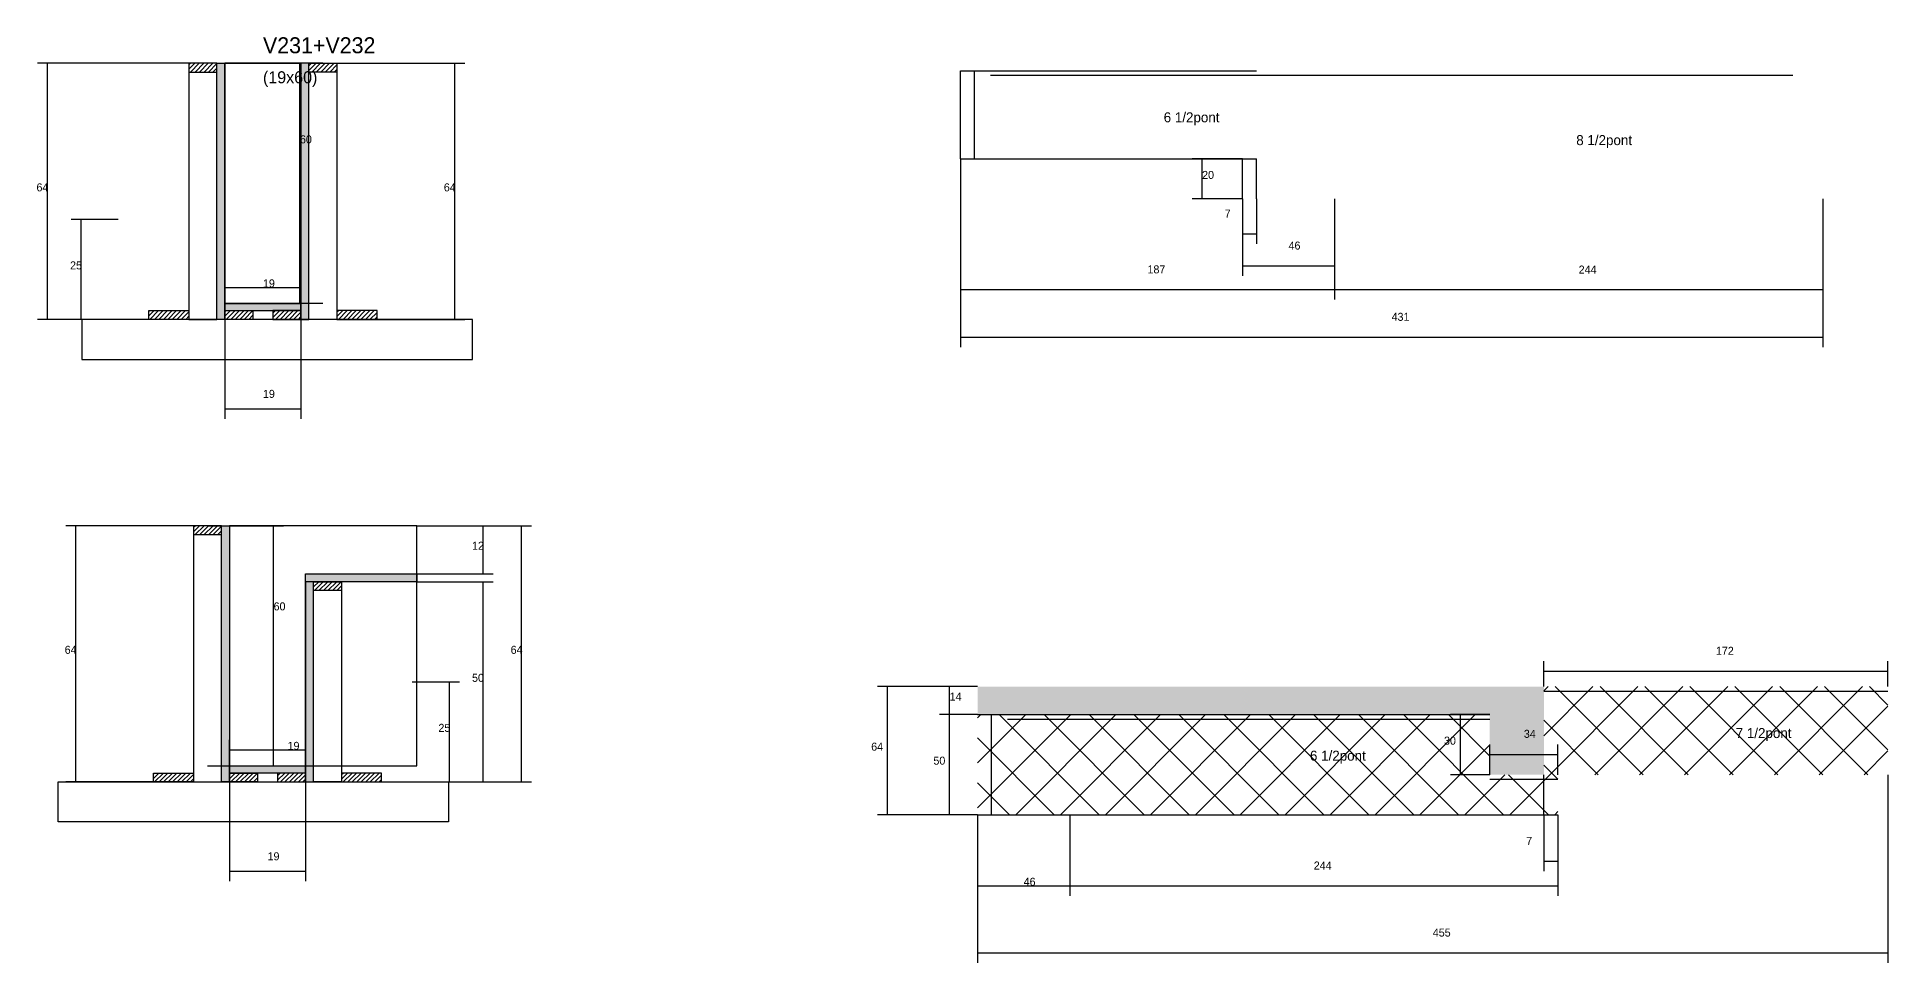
# Model space of a CAD drawing. Header units: metres. Extents: x 3704 to 5466, y 3284 to 4566.
# Drawn here: x 4541 to 5466, y 4103 to 4566 of the extents above; entities that cross this region are included whole.
import ezdxf

# ---------------------------------------------------------------- set-up
doc = ezdxf.new("R2010")
doc.units = ezdxf.units.M
for name, color, linetype in [('CONCRETO', 251, 'Continuous'), ('COTA', 4, 'Continuous'), ('Cota Seção (2x)', 4, 'Continuous'), ('Hachura', 253, 'Continuous'), ('Madeira', 126, 'Continuous'), ('NOMENCLATURA', 7, 'Continuous'), ('Painéis', 200, 'Continuous'), ('REAPROVEITAMENTO', 251, 'Continuous'), ('SARR_2.2x7', 40, 'Continuous'), ('Texto Seção', 7, 'Continuous')]:
    doc.layers.add(name, color=color, linetype=linetype)

msp = doc.modelspace()

# ---------------------------------------------------------------- hatches: boundary and pattern name
at = {"layer": 'COTA'}
h = msp.add_hatch(dxfattribs=at)
h.set_pattern_fill('AR-CONC', scale=0.03)
h.paths.add_polyline_path([(5294.5, 4241.4), (5011.5, 4241.4), (5011.5, 4227.4), (5267.5, 4227.4), (5267.5, 4197.4), (5294.5, 4197.4)])
at = {"layer": 'Hachura'}
h = msp.add_hatch(dxfattribs=at)
h.set_pattern_fill('ANSI31', scale=0.5)
h.paths.add_polyline_path([(4631.3, 4548.5), (4631.3, 4552.9), (4631.3, 4552.9), (4617.3, 4552.9), (4617.3, 4552.9), (4617.3, 4548.5), (4617.3, 4548.5), (4631.3, 4548.5)])
h = msp.add_hatch(color=8, dxfattribs=at)
h.dxf.hatch_style = 1
h.paths.add_polyline_path([(4631.3, 4552.9), (4635.3, 4552.9), (4635.3, 4552.9), (4635.3, 4424.9), (4635.3, 4424.9), (4631.3, 4424.9), (4631.3, 4424.9), (4631.3, 4552.9)])
h = msp.add_hatch(color=8, dxfattribs=at)
h.dxf.hatch_style = 1
h.paths.add_polyline_path([(4677.3, 4552.9), (4673.3, 4552.9), (4673.3, 4552.9), (4673.3, 4424.9), (4673.3, 4424.9), (4677.3, 4424.9), (4677.3, 4424.9), (4677.3, 4552.9)])
h = msp.add_hatch(dxfattribs=at)
h.set_pattern_fill('ANSI31', scale=0.5)
h.paths.add_polyline_path([(4677.3, 4548.5), (4677.3, 4552.9), (4677.3, 4552.9), (4691.3, 4552.9), (4691.3, 4552.9), (4691.3, 4548.5), (4691.3, 4548.5), (4677.3, 4548.5)])
h = msp.add_hatch(color=8, dxfattribs=at)
h.dxf.hatch_style = 1
h.paths.add_polyline_path([(4673.3, 4429.3), (4673.3, 4432.9), (4673.3, 4432.9), (4635.3, 4432.9), (4635.3, 4432.9), (4635.3, 4429.3), (4635.3, 4429.3), (4673.3, 4429.3)])
h = msp.add_hatch(dxfattribs=at)
h.set_pattern_fill('ANSI31', scale=0.5)
h.paths.add_polyline_path([(4597.3, 4424.9), (4597.3, 4429.3), (4597.3, 4429.3), (4617.3, 4429.3), (4617.3, 4429.3), (4617.3, 4424.9), (4617.3, 4424.9), (4597.3, 4424.9)])
h = msp.add_hatch(dxfattribs=at)
h.set_pattern_fill('ANSI31', scale=0.5)
h.paths.add_polyline_path([(4635.3, 4424.9), (4635.3, 4429.3), (4635.3, 4429.3), (4649.3, 4429.3), (4649.3, 4429.3), (4649.3, 4424.9), (4649.3, 4424.9), (4635.3, 4424.9)])
h = msp.add_hatch(dxfattribs=at)
h.set_pattern_fill('ANSI31', scale=0.5)
h.paths.add_polyline_path([(4673.3, 4424.9), (4673.3, 4429.3), (4673.3, 4429.3), (4659.3, 4429.3), (4659.3, 4429.3), (4659.3, 4424.9), (4659.3, 4424.9), (4673.3, 4424.9)])
h = msp.add_hatch(dxfattribs=at)
h.set_pattern_fill('ANSI31', scale=0.5)
h.paths.add_polyline_path([(4711.3, 4424.9), (4711.3, 4429.3), (4711.3, 4429.3), (4691.3, 4429.3), (4691.3, 4429.3), (4691.3, 4424.9), (4691.3, 4424.9), (4711.3, 4424.9)])
h = msp.add_hatch(dxfattribs=at)
h.set_pattern_fill('ANSI31', scale=0.5)
h.paths.add_polyline_path([(4633.6, 4317.4), (4633.6, 4321.8), (4633.6, 4321.8), (4619.6, 4321.8), (4619.6, 4321.8), (4619.6, 4317.4), (4619.6, 4317.4), (4633.6, 4317.4)])
h = msp.add_hatch(color=8, dxfattribs=at)
h.dxf.hatch_style = 1
h.paths.add_polyline_path([(4633.6, 4321.8), (4637.6, 4321.8), (4637.6, 4321.8), (4637.6, 4193.8), (4637.6, 4193.8), (4633.6, 4193.8), (4633.6, 4193.8), (4633.6, 4321.8)])
h = msp.add_hatch(color=8, dxfattribs=at)
h.dxf.hatch_style = 1
h.paths.add_polyline_path([(4675.6, 4293.8), (4675.6, 4297.8), (4675.6, 4297.8), (4731.2, 4297.8), (4731.2, 4297.8), (4731.2, 4293.8), (4731.2, 4293.8), (4675.6, 4293.8)])
h = msp.add_hatch(color=8, dxfattribs=at)
h.dxf.hatch_style = 1
h.paths.add_polyline_path([(4679.6, 4293.8), (4675.6, 4293.8), (4675.6, 4293.8), (4675.6, 4193.8), (4675.6, 4193.8), (4679.6, 4193.8), (4679.6, 4193.8), (4679.6, 4293.8)])
h = msp.add_hatch(dxfattribs=at)
h.set_pattern_fill('ANSI31', scale=0.5)
h.paths.add_polyline_path([(4679.6, 4289.4), (4679.6, 4293.8), (4679.6, 4293.8), (4693.6, 4293.8), (4693.6, 4293.8), (4693.6, 4289.4), (4693.6, 4289.4), (4679.6, 4289.4)])
h = msp.add_hatch(color=8, dxfattribs=at)
h.dxf.hatch_style = 1
h.paths.add_polyline_path([(4637.6, 4198.2), (4637.6, 4201.8), (4637.6, 4201.8), (4675.6, 4201.8), (4675.6, 4201.8), (4675.6, 4198.2), (4675.6, 4198.2), (4637.6, 4198.2)])
h = msp.add_hatch(dxfattribs=at)
h.set_pattern_fill('ANSI31', scale=0.5)
h.paths.add_polyline_path([(4599.6, 4193.8), (4599.6, 4198.2), (4599.6, 4198.2), (4619.6, 4198.2), (4619.6, 4198.2), (4619.6, 4193.8), (4619.6, 4193.8), (4599.6, 4193.8)])
h = msp.add_hatch(dxfattribs=at)
h.set_pattern_fill('ANSI31', scale=0.5)
h.paths.add_polyline_path([(4637.6, 4193.8), (4637.6, 4198.2), (4637.6, 4198.2), (4651.6, 4198.2), (4651.6, 4198.2), (4651.6, 4193.8), (4651.6, 4193.8), (4637.6, 4193.8)])
h = msp.add_hatch(dxfattribs=at)
h.set_pattern_fill('ANSI31', scale=0.5)
h.paths.add_polyline_path([(4675.6, 4193.8), (4675.6, 4198.2), (4675.6, 4198.2), (4661.6, 4198.2), (4661.6, 4198.2), (4661.6, 4193.8), (4661.6, 4193.8), (4675.6, 4193.8)])
h = msp.add_hatch(dxfattribs=at)
h.set_pattern_fill('ANSI31', scale=0.5)
h.paths.add_polyline_path([(4713.6, 4193.8), (4713.6, 4198.2), (4713.6, 4198.2), (4693.6, 4198.2), (4693.6, 4198.2), (4693.6, 4193.8), (4693.6, 4193.8), (4713.6, 4193.8)])
at = {"layer": 'REAPROVEITAMENTO'}
h = msp.add_hatch(dxfattribs=at)
h.set_pattern_fill('ANSI37', scale=5)
h.paths.add_polyline_path([(5466.5, 4241.4), (5294.5, 4241.4), (5294.5, 4241.4), (5294.5, 4197.4), (5294.5, 4197.4), (5466.5, 4197.4), (5466.5, 4197.4), (5466.5, 4241.4)])
h = msp.add_hatch(dxfattribs=at)
h.set_pattern_fill('ANSI37', scale=5)
h.paths.add_polyline_path([(5301.5, 4197.4), (5267.5, 4197.4), (5267.5, 4197.4), (5267.5, 4227.4), (5267.5, 4227.4), (5011.5, 4227.4), (5011.5, 4227.4), (5011.5, 4177.4), (5011.5, 4177.4), (5301.5, 4177.4), (5301.5, 4177.4), (5301.5, 4197.4)])

# ---------------------------------------------------------------- linework, layer by layer
at = {"layer": 'CONCRETO'}
for points in [[(4635.3, 4552.9), (4635.3, 4552.9), (4673.3, 4552.9), (4673.3, 4524.9), (4673.3, 4524.9), (4673.3, 4432.9), (4635.3, 4432.9), (4635.3, 4552.9)], [(4635.3, 4432.9), (4673.3, 4432.9), (4673.3, 4552.9), (4635.3, 4552.9)], [(4731.2, 4297.8), (4731.2, 4321.8), (4637.6, 4321.8), (4637.6, 4293.8), (4637.6, 4293.8), (4637.6, 4201.8), (4675.6, 4201.8), (4675.6, 4297.8)], [(4637.6, 4201.8), (4731.2, 4201.8), (4731.2, 4321.8), (4637.6, 4321.8)]]:
    msp.add_lwpolyline(points, close=True, dxfattribs=at)
at = {"layer": 'COTA'}
for p, q in [((4617.3, 4552.9), (4541.6, 4552.9)), ((4546.6, 4424.9), (4546.6, 4552.9)), ((4691.3, 4552.9), (4755.2, 4552.9)), ((4750.2, 4424.9), (4750.2, 4552.9)), ((5002.9, 4505.1), (5002.9, 4411)), ((5002.9, 4505.1), (5002.9, 4434.8)), ((5143.9, 4485.1), (5143.9, 4462.7)), ((5150.9, 4485.1), (5150.9, 4462.7)), ((5189.9, 4485.1), (5189.9, 4434.8)), ((5189.9, 4485.1), (5189.9, 4434.8)), ((5433.9, 4485.1), (5433.9, 4434.8)), ((5433.9, 4485.1), (5433.9, 4411)), ((4582, 4474.9), (4558.4, 4474.9)), ((4563.4, 4424.9), (4563.4, 4474.9)), ((5143.9, 4467.7), (5150.9, 4467.7)), ((5002.9, 4439.8), (5189.9, 4439.8)), ((5189.9, 4439.8), (5433.9, 4439.8)), ((4601.7, 4424.9), (4541.6, 4424.9)), ((4582, 4424.9), (4558.4, 4424.9)), ((4635.3, 4424.9), (4635.3, 4375.2)), ((4673.3, 4424.9), (4673.3, 4375.2)), ((4706.9, 4424.9), (4755.2, 4424.9)), ((5002.9, 4416), (5433.9, 4416)), ((4635.3, 4380.2), (4673.3, 4380.2)), ((4619.6, 4321.8), (4555.7, 4321.8)), ((4560.7, 4193.8), (4560.7, 4321.8)), ((4731.2, 4321.8), (4788.6, 4321.8)), ((4731.2, 4321.8), (4769.3, 4321.8)), ((4764.3, 4297.8), (4764.3, 4321.8)), ((4783.6, 4193.8), (4783.6, 4321.8)), ((4731.2, 4297.8), (4769.3, 4297.8)), ((4731.2, 4293.8), (4769.3, 4293.8)), ((4764.3, 4193.8), (4764.3, 4293.8)), ((5294.5, 4241.4), (5294.5, 4254.2)), ((5294.5, 4249.2), (5466.5, 4249.2)), ((5466.5, 4241.4), (5466.5, 4254.2)), ((4728.9, 4243.8), (4752.5, 4243.8)), ((4747.5, 4193.8), (4747.5, 4243.8)), ((5267.5, 4227.4), (5247.8, 4227.4)), ((5252.8, 4197.4), (5252.8, 4227.4)), ((4604, 4193.8), (4555.7, 4193.8)), ((4637.6, 4193.8), (4637.6, 4144.1)), ((4675.6, 4193.8), (4675.6, 4144.1)), ((4709.2, 4193.8), (4788.6, 4193.8)), ((4709.2, 4193.8), (4769.3, 4193.8)), ((4728.9, 4193.8), (4752.5, 4193.8)), ((5267.5, 4197.4), (5247.8, 4197.4)), ((5466.5, 4197.4), (5466.5, 4103.3)), ((5011.5, 4177.4), (5011.5, 4136.9)), ((5011.5, 4177.4), (5011.5, 4103.3)), ((5057.5, 4177.4), (5057.5, 4136.9)), ((5057.5, 4177.4), (5057.5, 4136.9)), ((5294.5, 4177.4), (5294.5, 4149.2)), ((5301.5, 4177.4), (5301.5, 4136.9)), ((5301.5, 4177.4), (5301.5, 4149.2)), ((5294.5, 4154.2), (5301.5, 4154.2)), ((4637.6, 4149.1), (4675.6, 4149.1)), ((5011.5, 4141.9), (5057.5, 4141.9)), ((5057.5, 4141.9), (5301.5, 4141.9)), ((5011.5, 4108.3), (5466.5, 4108.3))]:
    msp.add_line(p, q, dxfattribs=at)
at = {"layer": 'Cota Seção (2x)'}
for p, q in [((4684.3, 4552.9), (4667.8, 4552.9)), ((4672.8, 4432.9), (4672.8, 4552.9)), ((5143.9, 4505.1), (5118.7, 4505.1)), ((5123.7, 4485.1), (5123.7, 4505.1)), ((5143.9, 4485.1), (5118.7, 4485.1)), ((5143.9, 4485.1), (5143.9, 4446.7)), ((5189.9, 4485.1), (5189.9, 4446.7)), ((5143.9, 4451.7), (5189.9, 4451.7)), ((4635.3, 4424.9), (4635.3, 4445.9)), ((4635.3, 4440.9), (4673.3, 4440.9)), ((4673.3, 4424.9), (4673.3, 4445.9)), ((4684.3, 4432.9), (4667.8, 4432.9)), ((4626.6, 4321.8), (4664.6, 4321.8)), ((4659.6, 4201.8), (4659.6, 4321.8)), ((5011.5, 4241.4), (4961.4, 4241.4)), ((4966.4, 4177.4), (4966.4, 4241.4)), ((5011.5, 4241.4), (4992.5, 4241.4)), ((4997.5, 4227.4), (4997.5, 4241.4)), ((5011.5, 4227.4), (4992.5, 4227.4)), ((5011.5, 4227.4), (4992.5, 4227.4)), ((4997.5, 4177.4), (4997.5, 4227.4)), ((4637.6, 4193.8), (4637.6, 4214.8)), ((4637.6, 4209.8), (4675.6, 4209.8)), ((4675.6, 4193.8), (4675.6, 4214.8)), ((5267.5, 4197.4), (5267.5, 4212.5)), ((5301.5, 4197.4), (5301.5, 4212.5)), ((4626.6, 4201.8), (4664.6, 4201.8)), ((5267.5, 4207.5), (5301.5, 4207.5)), ((5011.5, 4177.4), (4961.4, 4177.4)), ((5011.5, 4177.4), (4992.5, 4177.4))]:
    msp.add_line(p, q, dxfattribs=at)
at = {"layer": 'Madeira'}
for points in [[(4631.3, 4548.5), (4631.3, 4552.9), (4617.3, 4552.9), (4617.3, 4548.5)], [(4631.3, 4552.9), (4617.3, 4552.9), (4617.3, 4424.9), (4631.3, 4424.9)], [(4677.3, 4548.5), (4677.3, 4552.9), (4691.3, 4552.9), (4691.3, 4548.5)], [(4677.3, 4552.9), (4691.3, 4552.9), (4691.3, 4424.9), (4677.3, 4424.9)], [(4563.8, 4404.9), (4759, 4404.9), (4759, 4424.9), (4563.8, 4424.9)], [(4597.3, 4424.9), (4597.3, 4429.3), (4617.3, 4429.3), (4617.3, 4424.9)], [(4635.3, 4424.9), (4635.3, 4429.3), (4649.3, 4429.3), (4649.3, 4424.9)], [(4673.3, 4424.9), (4673.3, 4429.3), (4659.3, 4429.3), (4659.3, 4424.9)], [(4711.3, 4424.9), (4711.3, 4429.3), (4691.3, 4429.3), (4691.3, 4424.9)], [(4633.6, 4317.4), (4633.6, 4321.8), (4619.6, 4321.8), (4619.6, 4317.4)], [(4633.6, 4321.8), (4619.6, 4321.8), (4619.6, 4193.8), (4633.6, 4193.8)], [(4679.6, 4289.4), (4679.6, 4293.8), (4693.6, 4293.8), (4693.6, 4289.4)], [(4679.6, 4293.8), (4693.6, 4293.8), (4693.6, 4193.8), (4679.6, 4193.8)], [(4747.1, 4173.8), (4551.9, 4173.8), (4551.9, 4193.8), (4747.1, 4193.8)], [(4599.6, 4193.8), (4599.6, 4198.2), (4619.6, 4198.2), (4619.6, 4193.8)], [(4637.6, 4193.8), (4637.6, 4198.2), (4651.6, 4198.2), (4651.6, 4193.8)], [(4675.6, 4193.8), (4675.6, 4198.2), (4661.6, 4198.2), (4661.6, 4193.8)], [(4713.6, 4193.8), (4713.6, 4198.2), (4693.6, 4198.2), (4693.6, 4193.8)]]:
    msp.add_lwpolyline(points, close=True, dxfattribs=at)
at = {"layer": 'Painéis'}
for p, q in [((4673.3, 4424.9), (4673.3, 4552.9)), ((5002.9, 4549.1), (5150.9, 4549.1)), ((5002.9, 4505.1), (5002.9, 4549.1)), ((5002.9, 4505.1), (5143.9, 4505.1)), ((5143.9, 4485.1), (5143.9, 4505.1)), ((4635.3, 4432.9), (4673.3, 4432.9)), ((4635.3, 4432.9), (4673.3, 4432.9)), ((4673.3, 4429.3), (4673.3, 4432.9)), ((4675.6, 4297.8), (4731.2, 4297.8)), ((4675.6, 4293.8), (4675.6, 4297.8)), ((4675.6, 4297.8), (4731.2, 4297.8)), ((4675.6, 4193.8), (4675.6, 4293.8)), ((4731.2, 4293.8), (4731.2, 4297.8)), ((5011.5, 4227.4), (5267.5, 4227.4)), ((4637.6, 4201.8), (4675.6, 4201.8)), ((5011.5, 4177.4), (5301.5, 4177.4))]:
    msp.add_line(p, q, dxfattribs=at)
for points in [[(4631.3, 4552.9), (4635.3, 4552.9), (4635.3, 4424.9), (4631.3, 4424.9)], [(4677.3, 4552.9), (4673.3, 4552.9), (4673.3, 4424.9), (4677.3, 4424.9)], [(4673.3, 4429.3), (4673.3, 4432.9), (4635.3, 4432.9), (4635.3, 4429.3)], [(4633.6, 4321.8), (4637.6, 4321.8), (4637.6, 4193.8), (4633.6, 4193.8)], [(4675.6, 4293.8), (4675.6, 4297.8), (4731.2, 4297.8), (4731.2, 4293.8)], [(4679.6, 4293.8), (4675.6, 4293.8), (4675.6, 4193.8), (4679.6, 4193.8)], [(4637.6, 4198.2), (4637.6, 4201.8), (4675.6, 4201.8), (4675.6, 4198.2)]]:
    msp.add_lwpolyline(points, close=True, dxfattribs=at)
at = {"layer": 'SARR_2.2x7'}
for p, q in [((5009.9, 4505.1), (5009.9, 4549.1)), ((5017.9, 4546.9), (5189.9, 4546.9)), ((5189.9, 4546.9), (5418.9, 4546.9)), ((5143.9, 4505.1), (5150.9, 4505.1)), ((5150.9, 4485.1), (5150.9, 4505.1)), ((5294.5, 4239.2), (5466.5, 4239.2)), ((5018.5, 4177.4), (5018.5, 4227.4)), ((5026.5, 4225.2), (5057.5, 4225.2)), ((5057.5, 4225.2), (5267.5, 4225.2)), ((5267.5, 4195.2), (5301.5, 4195.2)), ((5294.5, 4177.4), (5294.5, 4197.4))]:
    msp.add_line(p, q, dxfattribs=at)

# ---------------------------------------------------------------- texts
at = {"layer": 'COTA'}
for s, p in [('64', (4541.1, 4488.9)), ('64', (4744.7, 4488.9)), ('7', (5135, 4475.8)), ('25', (4557.9, 4449.9)), ('187', (5096.4, 4447.9)), ('244', (5311.9, 4447.8)), ('431', (5218.4, 4424.2)), ('19', (4654.3, 4385.7)), ('12', (4758.8, 4309.8)), ('64', (4555.2, 4257.8)), ('64', (4778.1, 4257.8)), ('172', (5380.5, 4257.3)), ('50', (4758.8, 4243.8)), ('25', (4742, 4218.8)), ('30', (5244.6, 4212.4)), ('7', (5285.7, 4162.3)), ('19', (4656.6, 4154.6)), ('244', (5179.5, 4150)), ('46', (5034.5, 4141.9)), ('455', (5239, 4116.5))]:
    msp.add_text(s, height=4, dxfattribs=at).set_placement(p)
at = {"layer": 'Cota Seção (2x)'}
for s, p in [('60', (4672.8, 4512.9)), ('20', (5123.7, 4495.1)), ('46', (5166.9, 4459.8)), ('19', (4654.3, 4440.9)), ('60', (4659.6, 4279.5)), ('14', (4997.5, 4234.4)), ('34', (5284.5, 4215.8)), ('19', (4666.6, 4209.8)), ('64', (4958.3, 4209.4)), ('50', (4989.4, 4202.4))]:
    msp.add_text(s, height=4, dxfattribs=at).set_placement(p)
at = {"layer": 'NOMENCLATURA'}
for s, p in [('6 1/2pont', (5104.5, 4523.4)), ('8 1/2pont', (5310.7, 4512)), ('7 1/2pont', (5390.4, 4215.7)), ('6 1/2pont', (5177.6, 4204.4))]:
    msp.add_text(s, height=5, dxfattribs=at).set_placement(p)
at = {"layer": 'Texto Seção'}
for s, height, p in [('V231+V232', 8, (4654.3, 4557.9)), ('(19x60)', 6, (4654.3, 4542.9))]:
    msp.add_text(s, height=height, dxfattribs=at).set_placement(p)

doc.saveas('drawing.dxf')
